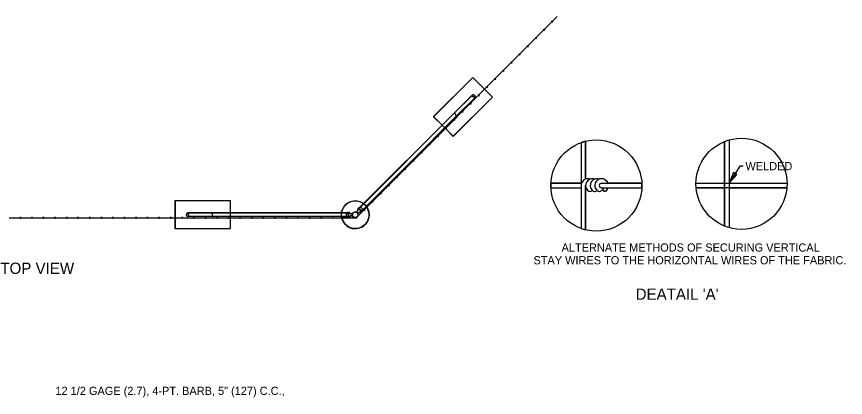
# Model space of a CAD drawing. Extents: x 1.5 to 16.4, y 0.2 to 9.9.
# Drawn here: x 7.28 to 16.39, y 5.74 to 9.92 of the extents above; entities that cross this region are included whole.
import ezdxf

# ---------------------------------------------------------------- set-up
doc = ezdxf.new("R2010")
doc.units = 0
for name, color, linetype in [('SD_P_Dimension Lines', 7, 'Continuous'), ('SD_P_Dimension Text', 7, 'Continuous'), ('SD_P_Prop Object Lines', 7, 'Continuous'), ('SD_P_Shading', 7, 'Continuous'), ('SD_P_Subtitles', 7, 'Continuous'), ('SD_X_Exist Hidden Lines', 7, 'Continuous'), ('SD_X_Exist Object Lines', 7, 'Continuous')]:
    doc.layers.add(name, color=color, linetype=linetype)

msp = doc.modelspace()

# ---------------------------------------------------------------- linework, layer by layer
at = {"layer": 'SD_P_Dimension Lines'}
for p, q in [((15.227, 8.279), (15.109, 8.091)), ((15.158, 8.208), (15.109, 8.091)), ((15.193, 8.186), (15.158, 8.208)), ((15.264, 8.279), (15.227, 8.279)), ((15.109, 8.091), (15.193, 8.186))]:
    msp.add_line(p, q, dxfattribs=at)
for centre in [(13.651, 8.066), (15.245, 8.085)]:
    msp.add_circle(centre, 0.5, dxfattribs=at)
at = {"layer": 'SD_P_Prop Object Lines'}
for p, q in [((11.025, 7.723), (13.222, 9.92)), ((12.295, 9.253), (11.864, 8.822)), ((12.51, 9.037), (12.295, 9.253)), ((12.079, 8.606), (12.51, 9.037)), ((11.055, 7.827), (12.082, 8.854)), ((11.085, 7.798), (12.112, 8.825)), ((11.864, 8.822), (12.079, 8.606)), ((15.109, 8.566), (15.109, 7.604)), ((13.483, 8.537), (13.483, 7.595)), ((13.533, 8.552), (13.533, 8.137)), ((15.059, 8.549), (15.059, 7.621)), ((13.152, 8.091), (13.483, 8.091)), ((13.152, 8.041), (13.483, 8.041)), ((13.533, 8.066), (13.533, 7.58)), ((13.708, 8.091), (14.15, 8.091)), ((13.708, 8.041), (14.15, 8.041)), ((14.745, 8.091), (15.059, 8.091)), ((14.747, 8.041), (15.059, 8.041)), ((15.109, 8.091), (15.745, 8.091)), ((15.109, 8.041), (15.743, 8.041)), ((9.633, 7.898), (9.023, 7.898)), ((9.023, 7.898), (9.023, 7.593)), ((9.633, 7.593), (9.633, 7.898)), ((10.907, 7.766), (9.442, 7.766)), ((10.916, 7.771), (10.936, 7.771)), ((10.951, 7.758), (10.971, 7.758)), ((10.971, 7.733), (10.971, 7.758)), ((11.031, 7.791), (11.016, 7.777)), ((11.016, 7.777), (11.034, 7.759)), ((11.046, 7.824), (11.031, 7.81)), ((11.049, 7.773), (11.034, 7.759)), ((11.082, 7.789), (11.068, 7.774)), ((2.437, 7.713), (11.003, 7.713)), ((10.908, 7.725), (9.445, 7.725)), ((10.916, 7.72), (10.937, 7.72)), ((10.951, 7.733), (10.971, 7.733)), ((9.023, 7.593), (9.633, 7.593))]:
    msp.add_line(p, q, dxfattribs=at)
for radius in [0.1524, 0.0318]:
    msp.add_circle((11.0027, 7.7452), radius, dxfattribs=at)
for centre, radius, start, end in [((13.558, 8.066), 0.075, 70.52878, 180), ((13.608, 8.066), 0.075, 70.52878, 224.41531), ((13.658, 8.066), 0.075, 70.52878, 224.41531), ((13.708, 8.066), 0.075, 19.47122, 224.41531), ((13.583, 8.0415), 0.04, 224.41531, 308.68219), ((13.633, 8.0415), 0.04, 224.41531, 308.68219), ((13.683, 8.0415), 0.04, 224.41531, 315.58469), ((13.708, 8.066), 0.025, 90, 270), ((13.658, 8.066), 0.075, 315.58469, 340.52878), ((13.6432, 8.0864), 0.143, 329.29936, 341.46889)]:
    msp.add_arc(centre, radius, start, end, dxfattribs=at)
for centre, major_axis, ratio, start_param, end_param in [((12.0969, 8.8389), (-0.0146, 0.0146), 0.553295, 3.255563, 6.283185), ((11.064, 7.8065), (0.0184, -0.0175), 0.578847, 6.254929, 9.396521), ((9.4424, 7.745), (0, -0.0206), 0.553295, 3.141593, 6.532862), ((10.9161, 7.7452), (-0.0006, 0.0254), 0.578847, 6.254929, 9.396521), ((10.9366, 7.7452), (-0.0006, 0.0254), 0.578847, 5.716326, 10.047907), ((10.9401, 7.7452), (0, -0.0228), 0.554143, 2.161293, 7.263485), ((10.951, 7.7632), (0.00647, 0.00021), 0.812162, 3.141593, 4.629546), ((11.047, 7.7895), (-0.0161, 0.0161), 0.554143, 2.161293, 7.263485), ((11.0495, 7.792), (0.0184, -0.0175), 0.578847, 5.716326, 10.047907), ((11.0266, 7.7945), (-0.00472, -0.00442), 0.812162, 1.65364, 3.141593), ((11.052, 7.7691), (-0.00442, -0.00472), 0.812162, 3.141593, 4.629546), ((10.951, 7.7273), (0.00647, -0.00021), 0.812162, 1.65364, 3.141593)]:
    msp.add_ellipse(centre, major_axis=major_axis, ratio=ratio, start_param=start_param, end_param=end_param, dxfattribs=at)
msp.add_ellipse((13.7455, 8.022), major_axis=(0.023, 0), ratio=0.833205, dxfattribs=at)
at = {"layer": 'SD_P_Shading'}
for p, q in [((12.295, 9.252), (11.864, 8.821)), ((12.511, 9.036), (12.295, 9.252)), ((12.079, 8.605), (12.511, 9.036)), ((12.093, 8.863), (12.289, 9.059)), ((12.093, 8.863), (12.289, 9.059)), ((12.32, 9.032), (12.121, 8.833)), ((12.32, 9.032), (12.121, 8.833)), ((11.056, 7.826), (12.093, 8.863)), ((12.12, 8.833), (11.085, 7.797)), ((11.957, 8.727), (12.093, 8.863)), ((12.12, 8.833), (11.986, 8.698)), ((12.121, 8.833), (12.12, 8.833)), ((11.864, 8.821), (11.957, 8.727)), ((11.986, 8.698), (12.079, 8.605)), ((13.533, 8.552), (13.483, 8.537)), ((13.483, 8.537), (13.483, 8.091)), ((13.533, 8.137), (13.533, 8.552)), ((13.483, 8.091), (13.152, 8.091)), ((13.152, 8.091), (13.152, 8.041)), ((13.152, 8.041), (13.483, 8.041)), ((13.483, 8.041), (13.483, 7.595)), ((13.533, 7.58), (13.533, 8.066)), ((13.729, 8.041), (13.725, 8.031)), ((14.15, 8.091), (13.779, 8.091)), ((13.779, 8.041), (14.15, 8.041)), ((14.15, 8.041), (14.15, 8.091)), ((9.634, 7.898), (9.024, 7.898)), ((9.024, 7.898), (9.024, 7.593)), ((9.634, 7.766), (9.634, 7.898)), ((11.056, 7.826), (11.095, 7.865)), ((11.085, 7.797), (11.124, 7.836)), ((9.162, 7.766), (9.443, 7.766)), ((9.162, 7.766), (9.443, 7.766)), ((9.443, 7.766), (9.444, 7.766)), ((9.444, 7.766), (10.908, 7.766)), ((9.444, 7.766), (9.634, 7.766)), ((10.853, 7.766), (10.908, 7.766)), ((10.917, 7.771), (10.937, 7.771)), ((10.917, 7.771), (10.937, 7.771)), ((10.952, 7.758), (10.972, 7.758)), ((10.952, 7.758), (10.972, 7.758)), ((10.972, 7.758), (10.972, 7.733)), ((10.972, 7.758), (10.972, 7.753)), ((11.016, 7.775), (11.031, 7.79)), ((11.016, 7.775), (11.031, 7.79)), ((11.034, 7.758), (11.016, 7.775)), ((11.024, 7.767), (11.016, 7.775)), ((11.024, 7.767), (11.034, 7.758)), ((11.031, 7.809), (11.046, 7.823)), ((11.031, 7.809), (11.046, 7.823)), ((11.048, 7.772), (11.034, 7.758)), ((11.034, 7.758), (11.048, 7.772)), ((11.082, 7.787), (11.068, 7.773)), ((11.068, 7.773), (11.082, 7.787)), ((9.442, 7.725), (9.165, 7.725)), ((9.442, 7.725), (9.165, 7.725)), ((10.908, 7.725), (9.442, 7.725)), ((9.634, 7.725), (9.442, 7.725)), ((9.634, 7.593), (9.634, 7.725)), ((10.853, 7.725), (10.908, 7.725)), ((10.938, 7.72), (10.917, 7.72)), ((10.917, 7.72), (10.938, 7.72)), ((10.972, 7.733), (10.952, 7.733)), ((10.952, 7.733), (10.972, 7.733)), ((9.024, 7.593), (9.634, 7.593)), ((13.483, 7.595), (13.533, 7.58))]:
    msp.add_line(p, q, dxfattribs=at)
for points in [[(15.059, 8.549), (15.109, 8.566), (15.109, 7.604), (15.059, 7.621)], [(14.745, 8.091), (15.745, 8.091), (15.743, 8.041), (14.747, 8.041)]]:
    msp.add_lwpolyline(points, close=True, dxfattribs=at)
for centre, radius, start, end in [((13.558, 8.066), 0.075, 70.52878, 109.47122), ((13.608, 8.066), 0.075, 70.52878, 109.47122), ((13.658, 8.066), 0.075, 70.52878, 109.47122), ((13.708, 8.066), 0.075, 19.47122, 109.47122), ((13.608, 8.066), 0.075, 180, 224.41531), ((13.583, 8.0415), 0.04, 224.41531, 308.68219), ((13.683, 8.0415), 0.04, 231.31781, 315.58469), ((13.658, 8.066), 0.075, 315.58469, 340.52878), ((13.6432, 8.0864), 0.143, 330.83776, 341.46889), ((13.633, 8.0415), 0.04, 231.31781, 308.68219), ((11.0026, 7.7448), 0.1516, 52.4659, 171.95203), ((11.0032, 7.7442), 0.1517, 187.28802, 37.23969), ((11.0024, 7.7441), 0.0318, 46.63658, 163.00589), ((11.0024, 7.7441), 0.0318, 200.0253, 46.63658)]:
    msp.add_arc(centre, radius, start, end, dxfattribs=at)
for centre, major_axis, ratio, start_param, end_param in [((12.3044, 9.0461), (-0.0146, 0.0146), 0.553295, 3.164762, 6.487666), ((12.3044, 9.0461), (-0.0146, 0.0146), 0.553295, 3.164762, 6.487666), ((13.7455, 8.022), (0.023, 0), 0.833205, 2.651239, 6.016388), ((9.1627, 7.7452), (0, -0.0206), 0.553295, 3.164762, 6.487666), ((9.1627, 7.7452), (0, -0.0206), 0.553295, 3.164762, 6.487666), ((10.9175, 7.7452), (-0.0006, 0.0254), 0.578847, 6.254929, 6.881193), ((10.9175, 7.7452), (-0.0006, 0.0254), 0.578847, 6.254929, 6.881193), ((10.938, 7.7452), (-0.0006, 0.0254), 0.578847, 5.846096, 6.269057), ((10.938, 7.7452), (-0.0006, 0.0254), 0.578847, 5.846096, 6.269057), ((10.9415, 7.7452), (0, -0.0228), 0.554143, 2.161293, 2.983801), ((10.9415, 7.7452), (0, -0.0228), 0.554143, 2.161293, 2.983801), ((11.0491, 7.7908), (0.0184, -0.0175), 0.578847, 3.135026, 3.764722), ((11.0491, 7.7908), (0.0184, -0.0175), 0.578847, 3.135026, 3.764722), ((11.0466, 7.7883), (-0.0161, 0.0161), 0.554143, 0.522554, 0.9803), ((11.0466, 7.7883), (-0.0161, 0.0161), 0.554143, 0.522554, 0.9803), ((11.0636, 7.8053), (0.0184, -0.0175), 0.578847, 2.476649, 3.113336), ((11.0636, 7.8053), (0.0184, -0.0175), 0.578847, 2.476649, 3.113336), ((11.0466, 7.7883), (-0.0161, 0.0161), 0.554143, 2.161293, 2.983801), ((11.0466, 7.7883), (-0.0161, 0.0161), 0.554143, 2.161293, 2.983801), ((11.0491, 7.7908), (0.0184, -0.0175), 0.578847, 5.846096, 6.269057), ((11.0491, 7.7908), (0.0184, -0.0175), 0.578847, 5.846096, 6.269057), ((11.0636, 7.8053), (0.0184, -0.0175), 0.578847, 6.254929, 6.881193), ((11.0636, 7.8053), (0.0184, -0.0175), 0.578847, 6.254929, 6.881193), ((10.9175, 7.7452), (-0.0006, 0.0254), 0.578847, 2.476649, 3.113336), ((10.9175, 7.7452), (-0.0006, 0.0254), 0.578847, 2.476649, 3.113336), ((10.938, 7.7452), (-0.0006, 0.0254), 0.578847, 3.135026, 3.764722), ((10.938, 7.7452), (-0.0006, 0.0254), 0.578847, 3.135026, 3.764722), ((10.9415, 7.7452), (0, -0.0228), 0.554143, 0.522554, 0.9803), ((10.9415, 7.7452), (0, -0.0228), 0.554143, 0.522554, 0.9803)]:
    msp.add_ellipse(centre, major_axis=major_axis, ratio=ratio, start_param=start_param, end_param=end_param, dxfattribs=at)
at = {"layer": 'SD_X_Exist Hidden Lines'}
for p, q in [((12.082, 8.854), (12.29, 9.062)), ((12.112, 8.826), (12.319, 9.033)), ((9.442, 7.766), (9.161, 7.766)), ((9.445, 7.725), (9.162, 7.725))]:
    msp.add_line(p, q, dxfattribs=at)
msp.add_circle((11.0024, 7.7441), 0.0318, dxfattribs=at)
for centre, major_axis in [((12.3048, 9.0473), (-0.0146, 0.0146)), ((9.1613, 7.7452), (0, -0.0206))]:
    msp.add_ellipse(centre, major_axis=major_axis, ratio=0.553295, dxfattribs=at)
at = {"layer": 'SD_X_Exist Object Lines'}
for p, q in [((13.177, 9.865), (13.158, 9.865)), ((13.16, 9.872), (13.174, 9.858)), ((13.167, 9.874), (13.167, 9.855)), ((13.087, 9.775), (13.068, 9.775)), ((13.071, 9.782), (13.084, 9.768)), ((13.077, 9.785), (13.077, 9.766)), ((12.997, 9.685), (12.978, 9.685)), ((12.981, 9.692), (12.994, 9.679)), ((12.988, 9.695), (12.988, 9.676)), ((12.907, 9.595), (12.888, 9.595)), ((12.891, 9.602), (12.905, 9.589)), ((12.898, 9.605), (12.898, 9.586)), ((12.818, 9.506), (12.798, 9.506)), ((12.801, 9.512), (12.815, 9.499)), ((12.808, 9.515), (12.808, 9.496)), ((12.728, 9.416), (12.709, 9.416)), ((12.711, 9.423), (12.725, 9.409)), ((12.718, 9.425), (12.718, 9.406)), ((12.638, 9.326), (12.619, 9.326)), ((12.622, 9.333), (12.635, 9.319)), ((12.628, 9.336), (12.628, 9.317)), ((12.548, 9.236), (12.529, 9.236)), ((12.532, 9.243), (12.545, 9.23)), ((12.539, 9.246), (12.539, 9.227)), ((12.458, 9.146), (12.439, 9.146)), ((12.442, 9.153), (12.456, 9.14)), ((12.449, 9.156), (12.449, 9.137)), ((12.369, 9.057), (12.349, 9.057)), ((12.352, 9.063), (12.366, 9.05)), ((12.359, 9.066), (12.359, 9.047)), ((12.279, 8.967), (12.26, 8.967)), ((12.262, 8.974), (12.276, 8.96)), ((12.269, 8.976), (12.269, 8.957)), ((12.189, 8.877), (12.17, 8.877)), ((12.173, 8.884), (12.186, 8.87)), ((12.179, 8.887), (12.179, 8.868)), ((12.099, 8.787), (12.08, 8.787)), ((12.083, 8.794), (12.096, 8.781)), ((12.09, 8.797), (12.09, 8.778)), ((12.009, 8.697), (11.99, 8.697)), ((11.993, 8.704), (12.007, 8.691)), ((12, 8.707), (12, 8.688)), ((11.92, 8.608), (11.9, 8.608)), ((11.903, 8.614), (11.917, 8.601)), ((11.91, 8.617), (11.91, 8.598)), ((11.83, 8.518), (11.811, 8.518)), ((11.813, 8.525), (11.827, 8.511)), ((11.82, 8.527), (11.82, 8.508)), ((11.74, 8.428), (11.721, 8.428)), ((11.724, 8.435), (11.737, 8.421)), ((11.73, 8.438), (11.73, 8.419)), ((11.65, 8.338), (11.631, 8.338)), ((11.634, 8.345), (11.647, 8.331)), ((11.641, 8.348), (11.641, 8.329)), ((11.56, 8.248), (11.541, 8.248)), ((11.544, 8.255), (11.558, 8.242)), ((11.551, 8.258), (11.551, 8.239)), ((11.471, 8.159), (11.451, 8.159)), ((11.454, 8.165), (11.468, 8.152)), ((11.461, 8.168), (11.461, 8.149)), ((11.381, 8.069), (11.362, 8.069)), ((11.364, 8.076), (11.378, 8.062)), ((11.371, 8.078), (11.371, 8.059)), ((11.291, 7.979), (11.272, 7.979)), ((11.275, 7.986), (11.288, 7.972)), ((11.281, 7.989), (11.281, 7.969)), ((11.201, 7.889), (11.182, 7.889)), ((11.185, 7.896), (11.198, 7.882)), ((11.192, 7.899), (11.192, 7.88)), ((11.111, 7.799), (11.092, 7.799)), ((11.095, 7.806), (11.109, 7.793)), ((11.102, 7.809), (11.102, 7.79)), ((7.319, 7.72), (7.333, 7.707)), ((7.319, 7.707), (7.333, 7.72)), ((7.326, 7.704), (7.326, 7.723)), ((7.446, 7.72), (7.46, 7.707)), ((7.446, 7.707), (7.46, 7.72)), ((7.453, 7.704), (7.453, 7.723)), ((7.573, 7.72), (7.587, 7.707)), ((7.573, 7.707), (7.587, 7.72)), ((7.58, 7.704), (7.58, 7.723)), ((7.7, 7.72), (7.714, 7.707)), ((7.7, 7.707), (7.714, 7.72)), ((7.707, 7.704), (7.707, 7.723)), ((7.827, 7.72), (7.841, 7.707)), ((7.827, 7.707), (7.841, 7.72)), ((7.834, 7.704), (7.834, 7.723)), ((7.954, 7.72), (7.968, 7.707)), ((7.954, 7.707), (7.968, 7.72)), ((7.961, 7.704), (7.961, 7.723)), ((8.081, 7.72), (8.095, 7.707)), ((8.081, 7.707), (8.095, 7.72)), ((8.088, 7.704), (8.088, 7.723)), ((8.208, 7.72), (8.222, 7.707)), ((8.208, 7.707), (8.222, 7.72)), ((8.215, 7.704), (8.215, 7.723)), ((8.335, 7.72), (8.349, 7.707)), ((8.335, 7.707), (8.349, 7.72)), ((8.342, 7.704), (8.342, 7.723)), ((8.462, 7.72), (8.476, 7.707)), ((8.462, 7.707), (8.476, 7.72)), ((8.469, 7.704), (8.469, 7.723)), ((8.589, 7.72), (8.603, 7.707)), ((8.589, 7.707), (8.603, 7.72)), ((8.596, 7.704), (8.596, 7.723)), ((8.716, 7.72), (8.73, 7.707)), ((8.716, 7.707), (8.73, 7.72)), ((8.723, 7.704), (8.723, 7.723)), ((8.843, 7.72), (8.857, 7.707)), ((8.843, 7.707), (8.857, 7.72)), ((8.85, 7.704), (8.85, 7.723)), ((8.97, 7.72), (8.984, 7.707)), ((8.97, 7.707), (8.984, 7.72)), ((8.977, 7.704), (8.977, 7.723)), ((9.097, 7.72), (9.111, 7.707)), ((9.097, 7.707), (9.111, 7.72)), ((9.104, 7.704), (9.104, 7.723)), ((9.224, 7.72), (9.238, 7.707)), ((9.224, 7.707), (9.238, 7.72)), ((9.231, 7.704), (9.231, 7.723)), ((9.351, 7.72), (9.365, 7.707)), ((9.351, 7.707), (9.365, 7.72)), ((9.358, 7.704), (9.358, 7.723)), ((9.478, 7.72), (9.492, 7.707)), ((9.478, 7.707), (9.492, 7.72)), ((9.485, 7.704), (9.485, 7.723)), ((9.605, 7.72), (9.619, 7.707)), ((9.605, 7.707), (9.619, 7.72)), ((9.612, 7.704), (9.612, 7.723)), ((9.732, 7.72), (9.746, 7.707)), ((9.732, 7.707), (9.746, 7.72)), ((9.739, 7.704), (9.739, 7.723)), ((9.859, 7.72), (9.873, 7.707)), ((9.859, 7.707), (9.873, 7.72)), ((9.866, 7.704), (9.866, 7.723)), ((9.986, 7.72), (10, 7.707)), ((9.986, 7.707), (10, 7.72)), ((9.993, 7.704), (9.993, 7.723)), ((10.113, 7.72), (10.127, 7.707)), ((10.113, 7.707), (10.127, 7.72)), ((10.12, 7.704), (10.12, 7.723)), ((10.24, 7.72), (10.254, 7.707)), ((10.24, 7.707), (10.254, 7.72)), ((10.247, 7.704), (10.247, 7.723)), ((10.367, 7.72), (10.381, 7.707)), ((10.367, 7.707), (10.381, 7.72)), ((10.374, 7.704), (10.374, 7.723)), ((10.494, 7.72), (10.508, 7.707)), ((10.494, 7.707), (10.508, 7.72)), ((10.501, 7.704), (10.501, 7.723)), ((10.621, 7.72), (10.635, 7.707)), ((10.621, 7.707), (10.635, 7.72)), ((10.628, 7.704), (10.628, 7.723)), ((10.748, 7.72), (10.762, 7.707)), ((10.748, 7.707), (10.762, 7.72)), ((10.755, 7.704), (10.755, 7.723)), ((10.875, 7.72), (10.889, 7.707)), ((10.875, 7.707), (10.889, 7.72)), ((10.882, 7.704), (10.882, 7.723)), ((11.001, 7.719), (11.017, 7.709)), ((11.004, 7.706), (11.014, 7.722)), ((11.011, 7.705), (11.007, 7.723))]:
    msp.add_line(p, q, dxfattribs=at)

# ---------------------------------------------------------------- texts
at = {"layer": 'SD_P_Dimension Text'}
for s, p in [('WELDED', (15.288, 8.234)), ('ALTERNATE METHODS OF SECURING VERTICAL', (13.2689, 7.341)), ('STAY WIRES TO THE HORIZONTAL WIRES OF THE FABRIC.', (12.9602, 7.201)), ('12 1/2 GAGE (2.7), 4-PT. BARB, 5" (127) C.C.,', (7.7102, 5.768))]:
    msp.add_text(s, height=0.09, dxfattribs=at).set_placement(p)
at = {"layer": 'SD_P_Subtitles'}
for s, height, p in [('TOP VIEW', 0.124, (7.105, 7.096)), ("DEATAIL 'A'", 0.124002, (14.082, 6.812))]:
    msp.add_text(s, height=height, dxfattribs=at).set_placement(p)

doc.saveas('drawing.dxf')
